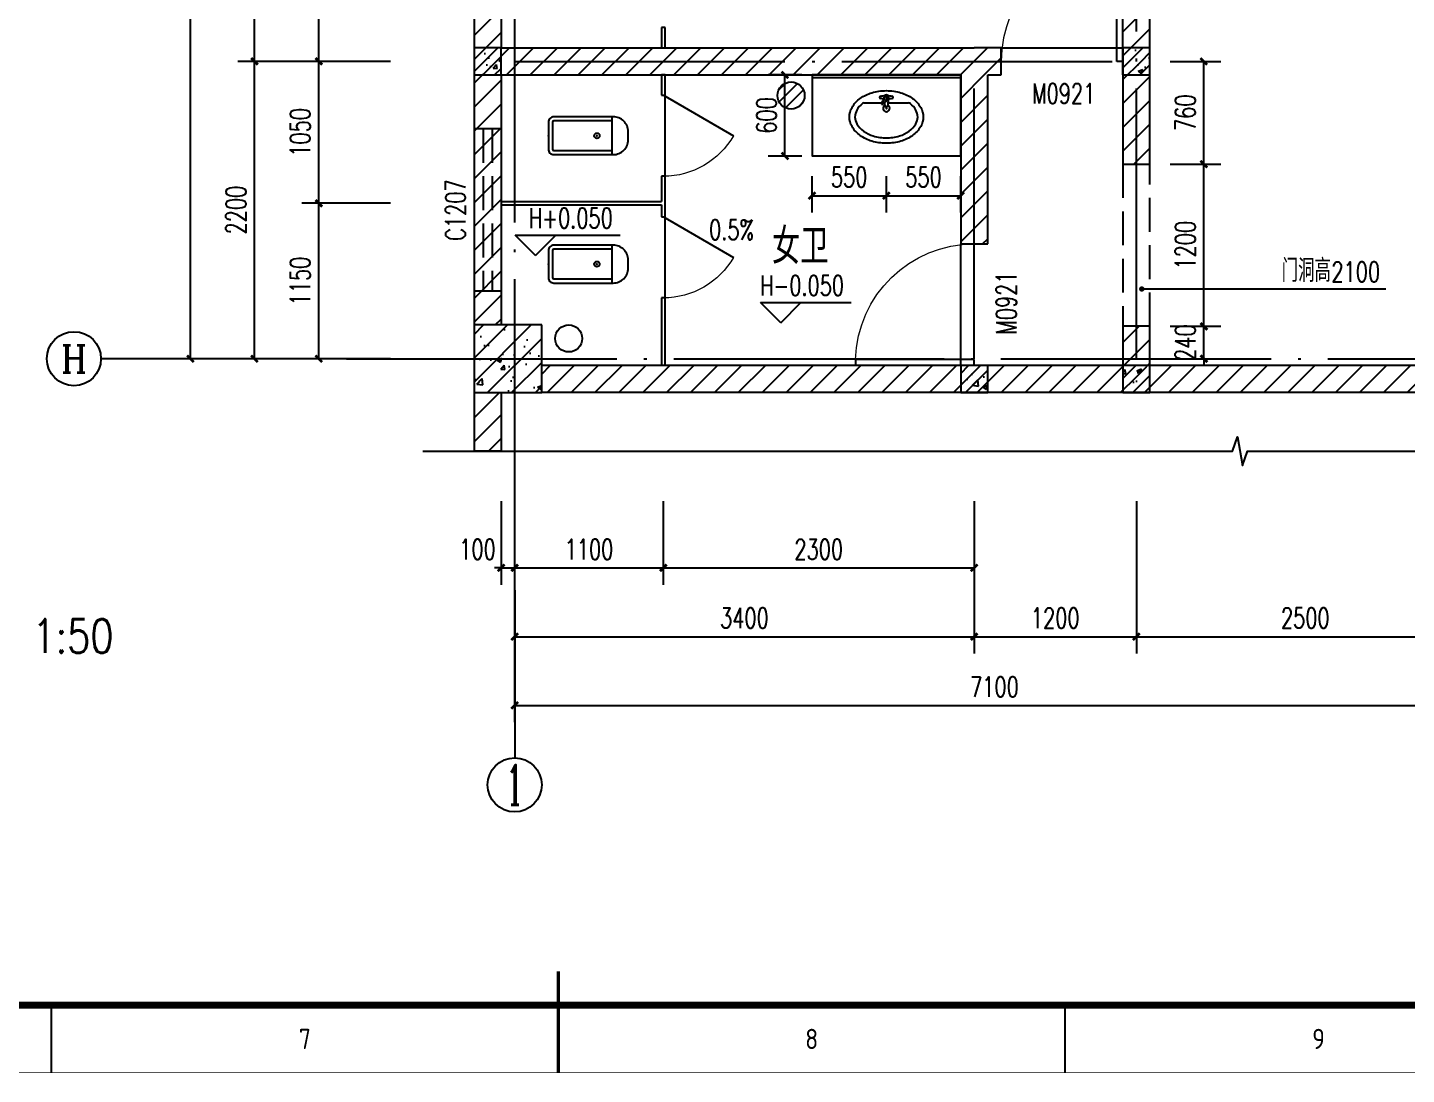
# Model space of a CAD drawing. Extents: x -93062 to 326984, y -142534 to 91021.
# Drawn here: x 163965 to 174167, y -33190 to -25446 of the extents above; entities that cross this region are included whole.
import ezdxf
from ezdxf.enums import TextEntityAlignment as Align

# ---------------------------------------------------------------- set-up
doc = ezdxf.new("R2010")
doc.units = 0
doc.header["$LTSCALE"] = 1000
doc.header["$MEASUREMENT"] = 0
doc.linetypes.add('DASH', pattern=[0.35, 0.25, -0.1])
doc.linetypes.add('DOTE', pattern=[2.42, 2, -0.2, 0.02, -0.2])
doc.layers.get('0').update_dxf_attribs({"color": 8})
doc.layers.get('Defpoints').update_dxf_attribs({"color": 8})
for name, color, linetype in [('AXIS', 8, 'Continuous'), ('AXIS_TEXT', 8, 'Continuous'), ('CENTRE LINE', 8, 'DOTE'), ('COLUMN', 8, 'Continuous'), ('DIM_ELEV', 8, 'Continuous'), ('DIM_LEAD', 8, 'Continuous'), ('DIM_SYMB', 8, 'Continuous'), ('DOTE', 8, 'DOTE'), ('GROUND', 8, 'Continuous'), ('LATRINE', 8, 'Continuous'), ('LVTRY', 8, 'Continuous'), ('PUB_DIM', 8, 'Continuous'), ('PUB_HATCH', 8, 'Continuous'), ('PUB_TEXT', 8, 'Continuous'), ('TEXT', 8, 'Continuous'), ('WALL', 8, 'Continuous'), ('WINDOW', 8, 'Continuous'), ('WINDOW_TEXT', 8, 'Continuous')]:
    doc.layers.add(name, color=color, linetype=linetype)
doc.styles.add('_TCH_AXIS', font='COMPLEX', dxfattribs={"bigfont": 'GBCBIG'})
doc.styles.add('_TCH_DIM', font='SIMPLEX', dxfattribs={"bigfont": 'GBCBIG'})
doc.styles.add('_TCH_DIM_T3', font='SIMPLEX', dxfattribs={"width": 0.705882, "bigfont": 'GBCBIG'})
doc.styles.add('_TCH_WINDOW', font='SIMPLEX', dxfattribs={"bigfont": 'GBCBIG'})
doc.styles.add('COMPLEX', font='COMPLEX')
doc.styles.add('HZTXT', font='geditxt.shx', dxfattribs={"width": 0.8, "bigfont": 'hztxt1.shx'})
doc.styles.get("Standard").update_dxf_attribs({"font": 'gbenor.shx', "bigfont": 'gbcbig.shx'})
doc.styles.add('TK', font='GEDITXT.SHX', dxfattribs={"width": 0.85, "height": 3.5, "bigfont": 'DXT.SHX'})
doc.dimstyles.new('_TCH_ARCH&&50', dxfattribs={"dimtxt": 148.75, "dimasz": 50, "dimexe": 125, "dimexo": 150, "dimgap": 63.125, "dimtad": 1, "dimdec": 0, "dimzin": 0, "dimdsep": 46, "dimtxsty": '_TCH_DIM_T3', "dimblk": 'ARCHTICK', "dimcen": 0.09, "dimazin": 2, "dimtfac": 1, "dimtdec": 0, "dimtix": 1, "dimtmove": 2, "dimatfit": 3, "dimfxl": 1, "dimtolj": 1, "dimtzin": 0, "dimarcsym": 0})
pattern_1 = [(45, (0, 89.76), (-88.38838, 88.38838), [])]
pattern_2 = [(45, (0, 0), (-88.38835, 88.38835), []), (50, (0, 0), (358.6301, -31.37607), [37.5, -412.5]), (355, (0, 0), (-69.3757, 376.0961), [30, -330]), (100.4514, (29.9, -2.6), (289.2547, 344.7198), [31.8701, -350.57106]), (46.1842, (0, 100), (533.6205, -82.7595), [56.25, -618.75]), (96.6356, (44.47, 93.1), (467.3314, 487.059), [47.8051, -525.8565]), (351.1842, (0, 100), (467.331, 487.0593), [45, -495]), (21, (50, 75), (298.45353, -201.30945), [37.5, -412.5]), (326, (50, 75), (121.6577, 362.575), [30, -330]), (71.4514, (74.87, 58.22), (420.1113, 161.26525), [31.8701, -350.57106]), (37.5, (0, 0), (6.07993, 166.44693), [0, -326, 0, -335, 0, -331.25]), (7.5, (0, 0), (131.53477, 197.20586), [0, -191, 0, -318.5, 0, -126.25]), (327.5, (-111.5, 0), (266.91122, -11.27744), [0, -125, 0, -390, 0, -517.5]), (317.5, (-161.5, 0), (291.5931, 50.0525), [0, -162.5, 0, -259, 0, -367.5])]

# ---------------------------------------------------------------- blocks, each defined once
blk = doc.blocks.new('GEDI_WK_A11')
at = {"color": 3}
for p, q in [((450, 0), (450, 10)), ((525, 0), (525, 10)), ((600, 0), (600, 10))]:
    blk.add_line(p, q, dxfattribs=at)
for points, const_width in [([(0, 0), (1050, 0), (1050, 594), (0, 594)], 0.1), ([(25, 10), (1040, 10), (1040, 584), (25, 584)], 1)]:
    blk.add_lwpolyline(points, close=True, dxfattribs=dict(at, const_width=const_width))
at = {"color": 3, "const_width": 0.5}
blk.add_lwpolyline([(525, 0), (525, 15)], dxfattribs=at)
at = {"color": 3}
for s, p in [('7', (487.5, 5)), ('8', (562.5, 5)), ('9', (637.5, 5))]:
    blk.add_text(s, height=3, dxfattribs=at).set_placement(p, align=Align.MIDDLE)
blk = doc.blocks.new('A$C024A6866')
blk.add_blockref('GEDI_WK_A11', (0, 0))
at = {"style": 'TK', "width": 0.85}
for tag, height, p in [('PROJECTNAME', 4.75, (985, 44)), ('PHASE', 4, (1027, 44)), ('DRAWINGNAME', 4.75, (995, 31))]:
    blk.add_attdef(tag, text='', height=height, dxfattribs=at).set_placement(p, align=Align.MIDDLE_CENTER)
for tag, p, height in [('APPROVE', (872, 32.75), 3.5), ('DESIGN', (917, 32.75), 3.5), ('REVIEW1', (872, 25.75), 3.5), ('DRAW', (917, 25.75), 3.5), ('DRAWINGNUMBER', (967, 18.5), 4), ('REVIEW2', (872, 18.75), 3.5), ('PROPORTION', (917, 18.75), 3.5), ('CHECK', (872, 11.75), 3.5), ('DATE', (917, 11.75), 3.5), ('VERSION', (1033, 11.75), 3.5)]:
    blk.add_attdef(tag, p, '', height=height, dxfattribs=at)
blk = doc.blocks.new('sgdsg')
at = {"xscale": 50, "yscale": 50, "zscale": 50}
blk.add_blockref('A$C024A6866', (-52500, 0), dxfattribs=at)
blk = doc.blocks.new('_ArchTick')
at = {"color": 0, "linetype": 'ByBlock', "const_width": 0.4}
blk.add_lwpolyline([(-0.5, -0.5), (0.5, 0.5)], dxfattribs=at)
blk = doc.blocks.new('*D774')
at = {"layer": 'Defpoints', "color": 0, "transparency": 16777216}
for p in [(172269, -27656), (172669, -27656), (172269, -27896)]:
    blk.add_point(p, dxfattribs=at)
at = {"layer": 'PUB_DIM', "color": 0, "lineweight": -2, "transparency": 16777216}
for p, q in [((172669, -27656), (172669, -27606)), ((172419, -27656), (172794, -27656)), ((172669, -27896), (172669, -27656)), ((172419, -27896), (172794, -27896)), ((172669, -27896), (172669, -27946))]:
    blk.add_line(p, q, dxfattribs=at)
at = {"layer": 'PUB_DIM', "color": 0, "lineweight": -2, "transparency": 16777216, "xscale": 50, "yscale": 50, "zscale": 50}
for p, rotation in [((172669, -27656), 270), ((172669, -27896), 90)]:
    blk.add_blockref('_ArchTick', p, dxfattribs=dict(at, rotation=rotation))
at = {"layer": 'PUB_DIM', "color": 0, "transparency": 16777216, "insert": (172531, -27776), "char_height": 148.8, "attachment_point": 5, "rotation": 90, "style": '_TCH_DIM_T3'}
blk.add_mtext('\\A1;240', dxfattribs=at)
blk = doc.blocks.new('*D775')
at = {"layer": 'Defpoints', "color": 0, "transparency": 16777216}
for p in [(172269, -26456), (172668, -26456), (172269, -27656)]:
    blk.add_point(p, dxfattribs=at)
at = {"layer": 'PUB_DIM', "color": 0, "lineweight": -2, "transparency": 16777216}
for p, q in [((172419, -26456), (172793, -26456)), ((172668, -27656), (172668, -26456)), ((172419, -27656), (172793, -27656))]:
    blk.add_line(p, q, dxfattribs=at)
at = {"layer": 'PUB_DIM', "color": 0, "lineweight": -2, "transparency": 16777216, "xscale": 50, "yscale": 50, "zscale": 50}
for p, rotation in [((172668, -26456), 90), ((172668, -27656), 270)]:
    blk.add_blockref('_ArchTick', p, dxfattribs=dict(at, rotation=rotation))
at = {"layer": 'PUB_DIM', "color": 0, "transparency": 16777216, "insert": (172531, -27056), "char_height": 148.8, "attachment_point": 5, "rotation": 90, "style": '_TCH_DIM_T3'}
blk.add_mtext('\\A1;1200', dxfattribs=at)
blk = doc.blocks.new('*D776')
at = {"layer": 'Defpoints', "color": 0, "transparency": 16777216}
for p in [(172269, -25696), (172668, -25696), (172269, -26456)]:
    blk.add_point(p, dxfattribs=at)
at = {"layer": 'PUB_DIM', "color": 0, "lineweight": -2, "transparency": 16777216}
for p, q in [((172419, -25696), (172793, -25696)), ((172668, -26456), (172668, -25696)), ((172419, -26456), (172793, -26456))]:
    blk.add_line(p, q, dxfattribs=at)
at = {"layer": 'PUB_DIM', "color": 0, "lineweight": -2, "transparency": 16777216, "xscale": 50, "yscale": 50, "zscale": 50}
for p, rotation in [((172668, -25696), 90), ((172668, -26456), 270)]:
    blk.add_blockref('_ArchTick', p, dxfattribs=dict(at, rotation=rotation))
at = {"layer": 'PUB_DIM', "color": 0, "transparency": 16777216, "insert": (172531, -26076), "char_height": 148.8, "attachment_point": 5, "rotation": 90, "style": '_TCH_DIM_T3'}
blk.add_mtext('\\A1;760', dxfattribs=at)
blk = doc.blocks.new('*D777')
at = {"layer": 'Defpoints', "color": 0, "transparency": 16777216}
for p in [(169769, -26396), (170319, -26396), (170319, -26690)]:
    blk.add_point(p, dxfattribs=at)
at = {"layer": 'PUB_DIM', "color": 0, "lineweight": -2, "transparency": 16777216}
for p, q in [((169769, -26546), (169769, -26815)), ((170319, -26546), (170319, -26815)), ((169769, -26690), (170319, -26690))]:
    blk.add_line(p, q, dxfattribs=at)
at = {"layer": 'PUB_DIM', "color": 0, "lineweight": -2, "transparency": 16777216, "xscale": 50, "yscale": 50, "zscale": 50, "rotation": 180}
blk.add_blockref('_ArchTick', (169769, -26690), dxfattribs=at)
at = {"layer": 'PUB_DIM', "color": 0, "lineweight": -2, "transparency": 16777216, "xscale": 50, "yscale": 50, "zscale": 50}
blk.add_blockref('_ArchTick', (170319, -26690), dxfattribs=at)
at = {"layer": 'PUB_DIM', "color": 0, "transparency": 16777216, "insert": (170044, -26552), "char_height": 148.8, "attachment_point": 5, "style": '_TCH_DIM_T3'}
blk.add_mtext('\\A1;550', dxfattribs=at)
blk = doc.blocks.new('*D778')
at = {"layer": 'Defpoints', "color": 0, "transparency": 16777216}
for p in [(170319, -26396), (170869, -26396), (170869, -26690)]:
    blk.add_point(p, dxfattribs=at)
at = {"layer": 'PUB_DIM', "color": 0, "lineweight": -2, "transparency": 16777216}
for p, q in [((170319, -26546), (170319, -26815)), ((170869, -26546), (170869, -26815)), ((170319, -26690), (170869, -26690))]:
    blk.add_line(p, q, dxfattribs=at)
at = {"layer": 'PUB_DIM', "color": 0, "lineweight": -2, "transparency": 16777216, "xscale": 50, "yscale": 50, "zscale": 50, "rotation": 180}
blk.add_blockref('_ArchTick', (170319, -26690), dxfattribs=at)
at = {"layer": 'PUB_DIM', "color": 0, "lineweight": -2, "transparency": 16777216, "xscale": 50, "yscale": 50, "zscale": 50}
blk.add_blockref('_ArchTick', (170869, -26690), dxfattribs=at)
at = {"layer": 'PUB_DIM', "color": 0, "transparency": 16777216, "insert": (170594, -26552), "char_height": 148.8, "attachment_point": 5, "style": '_TCH_DIM_T3'}
blk.add_mtext('\\A1;550', dxfattribs=at)
blk = doc.blocks.new('*D779')
at = {"layer": 'Defpoints', "color": 0, "transparency": 16777216}
for p in [(169569, -25796), (169845, -25796), (169845, -26396)]:
    blk.add_point(p, dxfattribs=at)
at = {"layer": 'PUB_DIM', "color": 0, "lineweight": -2, "transparency": 16777216}
for p, q in [((169695, -25796), (169444, -25796)), ((169569, -26396), (169569, -25796)), ((169695, -26396), (169444, -26396))]:
    blk.add_line(p, q, dxfattribs=at)
at = {"layer": 'PUB_DIM', "color": 0, "lineweight": -2, "transparency": 16777216, "xscale": 50, "yscale": 50, "zscale": 50}
for p, rotation in [((169569, -25796), 90), ((169569, -26396), 270)]:
    blk.add_blockref('_ArchTick', p, dxfattribs=dict(at, rotation=rotation))
at = {"layer": 'PUB_DIM', "color": 0, "transparency": 16777216, "insert": (169432, -26096), "char_height": 148.8, "attachment_point": 5, "rotation": 90, "style": '_TCH_DIM_T3'}
blk.add_mtext('\\A1;600', dxfattribs=at)
blk = doc.blocks.new('*D795')
at = {"layer": 'Defpoints', "color": 0, "transparency": 16777216}
for p in [(166120, -24696), (166801, -24696), (166801, -25696)]:
    blk.add_point(p, dxfattribs=at)
at = {"layer": 'PUB_DIM', "color": 0, "lineweight": -2, "transparency": 16777216}
for p, q in [((166651, -24696), (165994, -24696)), ((166120, -25696), (166120, -24696)), ((166651, -25696), (165994, -25696))]:
    blk.add_line(p, q, dxfattribs=at)
at = {"layer": 'PUB_DIM', "color": 0, "lineweight": -2, "transparency": 16777216, "xscale": 50, "yscale": 50, "zscale": 50}
for p, rotation in [((166120, -24696), 90), ((166120, -25696), 270)]:
    blk.add_blockref('_ArchTick', p, dxfattribs=dict(at, rotation=rotation))
at = {"layer": 'PUB_DIM', "color": 0, "transparency": 16777216, "insert": (165982, -25196), "char_height": 148.8, "attachment_point": 5, "rotation": 90, "style": '_TCH_DIM_T3'}
blk.add_mtext('\\A1;1000', dxfattribs=at)
blk = doc.blocks.new('*D796')
at = {"layer": 'Defpoints', "color": 0, "transparency": 16777216}
for p in [(166120, -25696), (166801, -25696), (166801, -26746)]:
    blk.add_point(p, dxfattribs=at)
at = {"layer": 'PUB_DIM', "color": 0, "lineweight": -2, "transparency": 16777216}
for p, q in [((166651, -25696), (165994, -25696)), ((166120, -26746), (166120, -25696)), ((166651, -26746), (165994, -26746))]:
    blk.add_line(p, q, dxfattribs=at)
at = {"layer": 'PUB_DIM', "color": 0, "lineweight": -2, "transparency": 16777216, "xscale": 50, "yscale": 50, "zscale": 50}
for p, rotation in [((166120, -25696), 90), ((166120, -26746), 270)]:
    blk.add_blockref('_ArchTick', p, dxfattribs=dict(at, rotation=rotation))
at = {"layer": 'PUB_DIM', "color": 0, "transparency": 16777216, "insert": (165982, -26221), "char_height": 148.8, "attachment_point": 5, "rotation": 90, "style": '_TCH_DIM_T3'}
blk.add_mtext('\\A1;1050', dxfattribs=at)
blk = doc.blocks.new('*D797')
at = {"layer": 'Defpoints', "color": 0, "transparency": 16777216}
for p in [(166120, -26746), (166801, -26746), (166801, -27896)]:
    blk.add_point(p, dxfattribs=at)
at = {"layer": 'PUB_DIM', "color": 0, "lineweight": -2, "transparency": 16777216}
for p, q in [((166651, -26746), (165994, -26746)), ((166120, -27896), (166120, -26746)), ((166651, -27896), (165994, -27896))]:
    blk.add_line(p, q, dxfattribs=at)
at = {"layer": 'PUB_DIM', "color": 0, "lineweight": -2, "transparency": 16777216, "xscale": 50, "yscale": 50, "zscale": 50}
for p, rotation in [((166120, -26746), 90), ((166120, -27896), 270)]:
    blk.add_blockref('_ArchTick', p, dxfattribs=dict(at, rotation=rotation))
at = {"layer": 'PUB_DIM', "color": 0, "transparency": 16777216, "insert": (165982, -27321), "char_height": 148.8, "attachment_point": 5, "rotation": 90, "style": '_TCH_DIM_T3'}
blk.add_mtext('\\A1;1150', dxfattribs=at)
blk = doc.blocks.new('*D798')
at = {"layer": 'AXIS', "color": 0, "lineweight": -2, "transparency": 16777216}
for p, q in [((167469, -28949), (167469, -29568)), ((167569, -28949), (167569, -29568)), ((167469, -29443), (167419, -29443)), ((167469, -29443), (167569, -29443)), ((167569, -29443), (167619, -29443))]:
    blk.add_line(p, q, dxfattribs=at)
at = {"layer": 'Defpoints', "color": 0, "transparency": 16777216}
for p in [(167469, -28799), (167569, -28799), (167569, -29443)]:
    blk.add_point(p, dxfattribs=at)
at = {"layer": 'AXIS', "color": 0, "lineweight": -2, "transparency": 16777216, "xscale": 50, "yscale": 50, "zscale": 50}
blk.add_blockref('_ArchTick', (167469, -29443), dxfattribs=at)
at = {"layer": 'AXIS', "color": 0, "lineweight": -2, "transparency": 16777216, "xscale": 50, "yscale": 50, "zscale": 50, "rotation": 180}
blk.add_blockref('_ArchTick', (167569, -29443), dxfattribs=at)
at = {"layer": 'AXIS', "color": 0, "transparency": 16777216, "insert": (167294, -29306), "char_height": 148.8, "attachment_point": 5, "style": '_TCH_DIM_T3'}
blk.add_mtext('\\A1;100', dxfattribs=at)
blk = doc.blocks.new('*D799')
at = {"layer": 'AXIS', "color": 0, "lineweight": -2, "transparency": 16777216}
for p, q in [((167569, -28949), (167569, -29568)), ((168669, -28949), (168669, -29568)), ((167569, -29443), (168669, -29443))]:
    blk.add_line(p, q, dxfattribs=at)
at = {"layer": 'Defpoints', "color": 0, "transparency": 16777216}
for p in [(167569, -28799), (168669, -28799), (168669, -29443)]:
    blk.add_point(p, dxfattribs=at)
at = {"layer": 'AXIS', "color": 0, "lineweight": -2, "transparency": 16777216, "xscale": 50, "yscale": 50, "zscale": 50, "rotation": 180}
blk.add_blockref('_ArchTick', (167569, -29443), dxfattribs=at)
at = {"layer": 'AXIS', "color": 0, "lineweight": -2, "transparency": 16777216, "xscale": 50, "yscale": 50, "zscale": 50}
blk.add_blockref('_ArchTick', (168669, -29443), dxfattribs=at)
at = {"layer": 'AXIS', "color": 0, "transparency": 16777216, "insert": (168119, -29306), "char_height": 148.8, "attachment_point": 5, "style": '_TCH_DIM_T3'}
blk.add_mtext('\\A1;1100', dxfattribs=at)
blk = doc.blocks.new('*D800')
at = {"layer": 'AXIS', "color": 0, "lineweight": -2, "transparency": 16777216}
for p, q in [((168669, -28949), (168669, -29568)), ((170969, -28949), (170969, -29568)), ((168669, -29443), (170969, -29443))]:
    blk.add_line(p, q, dxfattribs=at)
at = {"layer": 'Defpoints', "color": 0, "transparency": 16777216}
for p in [(168669, -28799), (170969, -28799), (170969, -29443)]:
    blk.add_point(p, dxfattribs=at)
at = {"layer": 'AXIS', "color": 0, "lineweight": -2, "transparency": 16777216, "xscale": 50, "yscale": 50, "zscale": 50, "rotation": 180}
blk.add_blockref('_ArchTick', (168669, -29443), dxfattribs=at)
at = {"layer": 'AXIS', "color": 0, "lineweight": -2, "transparency": 16777216, "xscale": 50, "yscale": 50, "zscale": 50}
blk.add_blockref('_ArchTick', (170969, -29443), dxfattribs=at)
at = {"layer": 'AXIS', "color": 0, "transparency": 16777216, "insert": (169819, -29306), "char_height": 148.8, "attachment_point": 5, "style": '_TCH_DIM_T3'}
blk.add_mtext('\\A1;2300', dxfattribs=at)
blk = doc.blocks.new('*D804')
at = {"layer": 'Defpoints', "color": 0, "transparency": 16777216}
for p in [(165170, -20896), (165851, -20896), (165851, -27896)]:
    blk.add_point(p, dxfattribs=at)
at = {"layer": 'PUB_DIM', "color": 0, "lineweight": -2, "transparency": 16777216}
for p, q in [((165701, -20896), (165044, -20896)), ((165170, -27896), (165170, -20896)), ((165701, -27896), (165044, -27896))]:
    blk.add_line(p, q, dxfattribs=at)
at = {"layer": 'PUB_DIM', "color": 0, "lineweight": -2, "transparency": 16777216, "xscale": 50, "yscale": 50, "zscale": 50}
for p, rotation in [((165170, -20896), 90), ((165170, -27896), 270)]:
    blk.add_blockref('_ArchTick', p, dxfattribs=dict(at, rotation=rotation))
at = {"layer": 'PUB_DIM', "color": 0, "transparency": 16777216, "insert": (165032, -24396), "char_height": 148.8, "attachment_point": 5, "rotation": 90, "style": '_TCH_DIM_T3'}
blk.add_mtext('\\A1;7000', dxfattribs=at)
blk = doc.blocks.new('*D806')
at = {"layer": 'Defpoints', "color": 0, "transparency": 16777216}
for p in [(165644, -23696), (166326, -23696), (166326, -25696)]:
    blk.add_point(p, dxfattribs=at)
at = {"layer": 'PUB_DIM', "color": 0, "lineweight": -2, "transparency": 16777216}
for p, q in [((166176, -23696), (165520, -23696)), ((165644, -25696), (165644, -23696)), ((166176, -25696), (165520, -25696))]:
    blk.add_line(p, q, dxfattribs=at)
at = {"layer": 'PUB_DIM', "color": 0, "lineweight": -2, "transparency": 16777216, "xscale": 50, "yscale": 50, "zscale": 50}
for p, rotation in [((165644, -23696), 90), ((165644, -25696), 270)]:
    blk.add_blockref('_ArchTick', p, dxfattribs=dict(at, rotation=rotation))
at = {"layer": 'PUB_DIM', "color": 0, "transparency": 16777216, "insert": (165507, -24696), "char_height": 148.8, "attachment_point": 5, "rotation": 90, "style": '_TCH_DIM_T3'}
blk.add_mtext('\\A1;2000', dxfattribs=at)
blk = doc.blocks.new('*D807')
at = {"layer": 'Defpoints', "color": 0, "transparency": 16777216}
for p in [(165644, -25696), (166326, -25696), (166326, -27896)]:
    blk.add_point(p, dxfattribs=at)
at = {"layer": 'PUB_DIM', "color": 0, "lineweight": -2, "transparency": 16777216}
for p, q in [((166176, -25696), (165520, -25696)), ((165644, -27896), (165644, -25696)), ((166176, -27896), (165520, -27896))]:
    blk.add_line(p, q, dxfattribs=at)
at = {"layer": 'PUB_DIM', "color": 0, "lineweight": -2, "transparency": 16777216, "xscale": 50, "yscale": 50, "zscale": 50}
for p, rotation in [((165644, -25696), 90), ((165644, -27896), 270)]:
    blk.add_blockref('_ArchTick', p, dxfattribs=dict(at, rotation=rotation))
at = {"layer": 'PUB_DIM', "color": 0, "transparency": 16777216, "insert": (165507, -26796), "char_height": 148.8, "attachment_point": 5, "rotation": 90, "style": '_TCH_DIM_T3'}
blk.add_mtext('\\A1;2200', dxfattribs=at)
blk = doc.blocks.new('*D808')
at = {"layer": 'AXIS', "color": 0, "lineweight": -2, "transparency": 16777216}
for p, q in [((167569, -28949), (167569, -30077)), ((170969, -28949), (170969, -30077)), ((167569, -29952), (170969, -29952))]:
    blk.add_line(p, q, dxfattribs=at)
at = {"layer": 'Defpoints', "color": 0, "transparency": 16777216}
for p in [(167569, -28799), (170969, -28799), (170969, -29952)]:
    blk.add_point(p, dxfattribs=at)
at = {"layer": 'AXIS', "color": 0, "lineweight": -2, "transparency": 16777216, "xscale": 50, "yscale": 50, "zscale": 50, "rotation": 180}
blk.add_blockref('_ArchTick', (167569, -29952), dxfattribs=at)
at = {"layer": 'AXIS', "color": 0, "lineweight": -2, "transparency": 16777216, "xscale": 50, "yscale": 50, "zscale": 50}
blk.add_blockref('_ArchTick', (170969, -29952), dxfattribs=at)
at = {"layer": 'AXIS', "color": 0, "transparency": 16777216, "insert": (169269, -29814), "char_height": 148.8, "attachment_point": 5, "style": '_TCH_DIM_T3'}
blk.add_mtext('\\A1;3400', dxfattribs=at)
blk = doc.blocks.new('*D809')
at = {"layer": 'AXIS', "color": 0, "lineweight": -2, "transparency": 16777216}
for p, q in [((170969, -28949), (170969, -30077)), ((172169, -28949), (172169, -30077)), ((170969, -29952), (172169, -29952))]:
    blk.add_line(p, q, dxfattribs=at)
at = {"layer": 'Defpoints', "color": 0, "transparency": 16777216}
for p in [(170969, -28799), (172169, -28799), (172169, -29952)]:
    blk.add_point(p, dxfattribs=at)
at = {"layer": 'AXIS', "color": 0, "lineweight": -2, "transparency": 16777216, "xscale": 50, "yscale": 50, "zscale": 50, "rotation": 180}
blk.add_blockref('_ArchTick', (170969, -29952), dxfattribs=at)
at = {"layer": 'AXIS', "color": 0, "lineweight": -2, "transparency": 16777216, "xscale": 50, "yscale": 50, "zscale": 50}
blk.add_blockref('_ArchTick', (172169, -29952), dxfattribs=at)
at = {"layer": 'AXIS', "color": 0, "transparency": 16777216, "insert": (171569, -29814), "char_height": 148.8, "attachment_point": 5, "style": '_TCH_DIM_T3'}
blk.add_mtext('\\A1;1200', dxfattribs=at)
blk = doc.blocks.new('*D810')
at = {"layer": 'AXIS', "color": 0, "lineweight": -2, "transparency": 16777216}
for p, q in [((172169, -28949), (172169, -30077)), ((174669, -28949), (174669, -30077)), ((172169, -29952), (174669, -29952))]:
    blk.add_line(p, q, dxfattribs=at)
at = {"layer": 'Defpoints', "color": 0, "transparency": 16777216}
for p in [(172169, -28799), (174669, -28799), (174669, -29952)]:
    blk.add_point(p, dxfattribs=at)
at = {"layer": 'AXIS', "color": 0, "lineweight": -2, "transparency": 16777216, "xscale": 50, "yscale": 50, "zscale": 50, "rotation": 180}
blk.add_blockref('_ArchTick', (172169, -29952), dxfattribs=at)
at = {"layer": 'AXIS', "color": 0, "lineweight": -2, "transparency": 16777216, "xscale": 50, "yscale": 50, "zscale": 50}
blk.add_blockref('_ArchTick', (174669, -29952), dxfattribs=at)
at = {"layer": 'AXIS', "color": 0, "transparency": 16777216, "insert": (173419, -29814), "char_height": 148.8, "attachment_point": 5, "style": '_TCH_DIM_T3'}
blk.add_mtext('\\A1;2500', dxfattribs=at)
blk = doc.blocks.new('*D811')
at = {"layer": 'AXIS', "color": 0, "lineweight": -2, "transparency": 16777216}
for p, q in [((167569, -28949), (167569, -30585)), ((174669, -28949), (174669, -30585)), ((167569, -30460), (174669, -30460))]:
    blk.add_line(p, q, dxfattribs=at)
at = {"layer": 'Defpoints', "color": 0, "transparency": 16777216}
for p in [(167569, -28799), (174669, -28799), (174669, -30460)]:
    blk.add_point(p, dxfattribs=at)
at = {"layer": 'AXIS', "color": 0, "lineweight": -2, "transparency": 16777216, "xscale": 50, "yscale": 50, "zscale": 50, "rotation": 180}
blk.add_blockref('_ArchTick', (167569, -30460), dxfattribs=at)
at = {"layer": 'AXIS', "color": 0, "lineweight": -2, "transparency": 16777216, "xscale": 50, "yscale": 50, "zscale": 50}
blk.add_blockref('_ArchTick', (174669, -30460), dxfattribs=at)
at = {"layer": 'AXIS', "color": 0, "transparency": 16777216, "insert": (171119, -30323), "char_height": 148.8, "attachment_point": 5, "style": '_TCH_DIM_T3'}
blk.add_mtext('\\A1;7100', dxfattribs=at)
blk = doc.blocks.new('$DorLib2D$00000001')
for p, q in [((0.45, 0.975), (0.5, 0.975)), ((0.45, 0), (0.45, 0.975)), ((0.5, 0), (0.5, 0.975)), ((0.5, 0), (0.45, 0))]:
    blk.add_line(p, q)
at = {"lineweight": 13}
blk.add_arc((0.475, 0), 0.975, 91.4693, 180, dxfattribs=at)
blk = doc.blocks.new('$lvtry$00000195')
at = {"color": 0}
for p, q in [((-165, -91), (-34, -91)), ((-17, -58), (-17, -48)), ((-16, -91), (-11, -91)), ((11, -91), (165, -91)), ((17, -58), (17, -48))]:
    blk.add_line(p, q, dxfattribs=at)
blk.add_lwpolyline([(273, -195, -0.132138), (254, -266, -0.106661), (193, -332, -0.083339), (108, -374, -0.072039), (0, -389, -0.072039), (-108, -374, -0.083339), (-193, -332, -0.106661), (-254, -266, -0.132138), (-273, -195, -0.132138), (-254, -124, -0.106661), (-193, -57, -0.083339), (-108, -16, -0.072039), (0, 0, -0.072039), (108, -16, -0.083339), (193, -57, -0.106661), (254, -124, -0.132138)], format="xyb", close=True, dxfattribs=at)
blk.add_circle((0, -58), 16.7, dxfattribs=at)
for centre, radius, start, end in [((-68, -231), 174, 128.9257, 149.8906), ((-165, -111), 20, 90, 128.9257), ((-40, -49), 10.1, 106.6096, 258.1648), ((-64, 218), 259, 274.7069, 282.3732), ((-75, -228), 173, 71.36, 79.1873), ((-29, -95), 6.77, 155.344, 308.3224), ((-171, 3), 166, 324.8411, 338.1337), ((-171, 3), 170, 324.8411, 331.3523), ((-29, -95), 3.37, 155.344, 308.3224), ((100, -210), 170, 132.3141, 138.8253), ((100, -210), 166, 125.5327, 138.8253), ((-12, -74), 10.6, 201.8924, 261.774), ((0, -48), 16.7, 0, 180), ((-381, -131), 372, 2.3982, 6.7627), ((64, 218), 259, 257.6268, 265.2931), ((381, -131), 372, 170.1008, 177.6018), ((75, -228), 173, 100.8127, 110.4191), ((40, -49), 10.1, 281.8352, 73.3904), ((165, -111), 20, 51.0743, 90), ((165, -111), 20, 51.0743, 90), ((68, -231), 174, 30.1094, 51.0743), ((-131, -195), 101, 149.8906, 180), ((-131, -195), 101, 180, 210.1094), ((0, -131), 25, 112.516, 67.484), ((0, -111), 9.9, 201.7837, 338.2163), ((131, -195), 101, 0, 30.1094), ((131, -195), 101, 329.8906, 0), ((-68, -158), 174, 210.1094, 234.4623), ((-27, -100), 245, 234.4623, 253.5183), ((27, -100), 245, 286.4817, 305.5377), ((68, -158), 174, 305.5377, 329.8906), ((0, -9), 340, 253.5183, 270), ((0, -9), 340, 270, 286.4817)]:
    blk.add_arc(centre, radius, start, end, dxfattribs=at)
for p in [(0, -58), (0, -131)]:
    blk.add_point(p, dxfattribs=at)
blk = doc.blocks.new('$lvtry$00000200')
at = {"color": 0}
for p, q in [((-110, -40, 0), (-110, -470, 0)), ((100, -30, 0), (-100, -30, 0)), ((110, -470, 0), (110, -40, 0))]:
    blk.add_line(p, q, dxfattribs=at)
at = {"color": 0, "elevation": 0}
blk.add_lwpolyline([(100, 0), (-100, 0, 0.414214), (-140, -40), (-140, -480, 0.414214), (-30, -590), (30, -590, 0.414214), (140, -480), (140, -40, 0.414214)], format="xyb", close=True, dxfattribs=at)
blk.add_lwpolyline([(140, -470), (-140, -470)], dxfattribs=at)
at = {"color": 0}
blk.add_circle((0, -359, 0), 20, dxfattribs=at)
for centre, start, end in [((-100, -40, 0), 90, 180), ((100, -40, 0), 0, 90)]:
    blk.add_arc(centre, 10, start, end, dxfattribs=at)
for p in [(0, 0), (0, -359, 0)]:
    blk.add_point(p, dxfattribs=at)
blk = doc.blocks.new('$TCHSYS$APDOOR2D')
blk.add_line((0.5, 0), (0, 0.866))
at = {"lineweight": 13}
blk.add_arc((0.5, 0), 1, 120, 180, dxfattribs=at)
blk = doc.blocks.new('_AXISO')
blk.add_circle((0, 0), 0.5)
at = {"layer": 'AXIS_TEXT', "style": 'COMPLEX', "width": 1.041667}
blk.add_attdef('A', text='', height=0.56, dxfattribs=at).set_placement((-0.25, -0.28), (0.25, -0.28), align=Align.FIT)

msp = doc.modelspace()

# ---------------------------------------------------------------- hatches: boundary and pattern name
at = {"layer": 'LVTRY'}
h = msp.add_hatch(dxfattribs=at)
h.set_pattern_fill('ANSI31', color=256, scale=40)
h.set_pattern_definition([(45, (201352.5, -104267.5), (-44.90128, 44.90128), [])])
edge = h.paths.add_edge_path()
edge.add_arc((169614.5, -25948.5), 100, 0, 360)
at = {"layer": 'PUB_HATCH'}
h = msp.add_hatch(dxfattribs=at)
h.set_pattern_fill('普通砖', color=256, scale=50, style=0)
h.set_pattern_definition(pattern_1)
h.paths.add_polyline_path([(167469.2, -23795.9), (167269.2, -23795.9), (167269.2, -23695.9), (167269.2, -25695.9), (167402.6, -25695.9), (167469.2, -25595.9)])
h = msp.add_hatch(dxfattribs=at)
h.set_pattern_fill('普通砖', color=256, scale=50, style=0)
h.set_pattern_definition(pattern_1)
h.paths.add_polyline_path([(172135.9, -25695.9), (172269.2, -25695.9), (172269.2, -24715.9), (172202.6, -24655.9), (172069.2, -24655.9), (172069.2, -25595.9)])
h = msp.add_hatch(dxfattribs=at)
h.set_pattern_fill('钢筋混凝土', color=256, scale=50, style=0)
h.set_pattern_definition(pattern_2)
h.paths.add_polyline_path([(167469.2, -25595.9), (167269.2, -25595.9), (167269.2, -25795.9), (167469.2, -25795.9)])
h = msp.add_hatch(dxfattribs=at)
h.set_pattern_fill('普通砖', color=256, scale=50, style=0)
h.set_pattern_definition(pattern_1)
h.paths.add_polyline_path([(167402.6, -25695.9), (167469.2, -25795.9), (170869.2, -25795.9), (170969.2, -25729.3), (170969.2, -25595.9), (167469.2, -25595.9)])
h = msp.add_hatch(dxfattribs=at)
h.set_pattern_fill('普通砖', color=256, scale=50, style=0)
h.set_pattern_definition(pattern_1)
h.paths.add_polyline_path([(171069.2, -25795.9), (171169.2, -25795.9), (171169.2, -25595.9), (170969.2, -25595.9), (170969.2, -25729.3)])
h = msp.add_hatch(dxfattribs=at)
h.set_pattern_fill('普通砖', color=256, scale=50, style=0)
h.set_pattern_definition(pattern_1)
h.paths.add_polyline_path([(172069.2, -25595.9), (172069.2, -25795.9), (172135.9, -25695.9)])
h = msp.add_hatch(dxfattribs=at)
h.set_pattern_fill('钢筋混凝土', color=256, scale=50, style=0)
h.set_pattern_definition(pattern_2)
h.paths.add_polyline_path([(172069.2, -25595.9), (172069.2, -25795.9), (172269.2, -25795.9), (172269.2, -25595.9)])
h = msp.add_hatch(dxfattribs=at)
h.set_pattern_fill('普通砖', color=256, scale=50, style=0)
h.set_pattern_definition(pattern_1)
h.paths.add_polyline_path([(167269.2, -27645.9), (167469.2, -27645.9), (167469.2, -25795.9), (167402.6, -25695.9), (167269.2, -25695.9)])
h = msp.add_hatch(dxfattribs=at)
h.set_pattern_fill('普通砖', color=256, scale=50, style=0)
h.set_pattern_definition(pattern_1)
h.paths.add_polyline_path([(172069.2, -25795.9), (172069.2, -26456), (172269.2, -26456), (172269.2, -25695.9), (172135.9, -25695.9)])
h = msp.add_hatch(dxfattribs=at)
h.set_pattern_fill('普通砖', color=256, scale=50, style=0)
h.set_pattern_definition(pattern_1)
h.paths.add_polyline_path([(170869.2, -25795.9), (170869.2, -27045.9), (171069.2, -27045.9), (171069.2, -25795.9), (170969.2, -25729.3)])
h = msp.add_hatch(dxfattribs=at)
h.set_pattern_fill('钢筋混凝土', color=256, scale=50, style=0)
h.set_pattern_definition(pattern_2)
h.paths.add_polyline_path([(167269.2, -28145.9), (167769.2, -28145.9), (167769.2, -27645.9), (167269.2, -27645.9)])
h = msp.add_hatch(dxfattribs=at)
h.set_pattern_fill('普通砖', color=256, scale=50, style=0)
h.set_pattern_definition(pattern_1)
h.paths.add_polyline_path([(172269.2, -27945.9), (172269.2, -27656), (172069.2, -27656), (172069.2, -27945.9), (172169.2, -28012.6)])
h = msp.add_hatch(dxfattribs=at)
h.set_pattern_fill('普通砖', color=256, scale=50, style=0)
h.set_pattern_definition(pattern_1)
h.paths.add_polyline_path([(167769.2, -27945.9), (167769.2, -28145.9), (168669.2, -28145.9), (168669.2, -27945.9)])
h = msp.add_hatch(dxfattribs=at)
h.set_pattern_fill('普通砖', color=256, scale=50, style=0)
h.set_pattern_definition(pattern_1)
h.paths.add_polyline_path([(170969.2, -28012.6), (170869.2, -27945.9), (168669.2, -27945.9), (168669.2, -28145.9), (170969.2, -28145.9)])
h = msp.add_hatch(dxfattribs=at)
h.set_pattern_fill('普通砖', color=256, scale=50, style=0)
h.set_pattern_definition(pattern_1)
h.paths.add_polyline_path([(171069.2, -27945.9), (170869.2, -27945.9), (170969.2, -28012.6)])
h = msp.add_hatch(dxfattribs=at)
h.set_pattern_fill('钢筋混凝土', color=256, scale=50, style=0)
h.set_pattern_definition(pattern_2)
h.paths.add_polyline_path([(171069.2, -28145.9), (171069.2, -27945.9), (170869.2, -27945.9), (170869.2, -28145.9)])
h = msp.add_hatch(dxfattribs=at)
h.set_pattern_fill('普通砖', color=256, scale=50, style=0)
h.set_pattern_definition(pattern_1)
h.paths.add_polyline_path([(172169.2, -28012.6), (172069.2, -27945.9), (171069.2, -27945.9), (170969.2, -28012.6), (170969.2, -28145.9), (172169.2, -28145.9)])
h = msp.add_hatch(dxfattribs=at)
h.set_pattern_fill('钢筋混凝土', color=256, scale=50, style=0)
h.set_pattern_definition(pattern_2)
h.paths.add_polyline_path([(172269.2, -28145.9), (172269.2, -27945.9), (172069.2, -27945.9), (172069.2, -28145.9)])
h = msp.add_hatch(dxfattribs=at)
h.set_pattern_fill('普通砖', color=256, scale=50, style=0)
h.set_pattern_definition(pattern_1)
h.paths.add_polyline_path([(174419.2, -28145.9), (174419.2, -27945.9), (172269.2, -27945.9), (172169.2, -28012.6), (172169.2, -28145.9)])
h = msp.add_hatch(dxfattribs=at)
h.set_pattern_fill('普通砖', color=256, scale=50, style=0)
h.set_pattern_definition(pattern_1)
h.paths.add_polyline_path([(167469.2, -28145.9), (167269.2, -28145.9), (167269.2, -28579.5), (167469.2, -28579.5)])

# ---------------------------------------------------------------- linework, layer by layer
at = {"layer": 'AXIS'}
for p, q in [((166119.5, -27895.9), (164507.8, -27895.9)), ((167569.2, -29607), (167569.2, -30848.5))]:
    msp.add_line(p, q, dxfattribs=at)
msp.add_circle((167569.2, -31048.5), 200, dxfattribs=at)
at = {"layer": 'CENTRE LINE'}
msp.add_line((167569.2, -25695.9), (172169.2, -25695.9), dxfattribs=at)
for points in [[(172169.2, -27895.9), (172169.2, -23695.9)], [(170969.2, -27895.9), (170969.2, -25695.9)]]:
    msp.add_lwpolyline(points, dxfattribs=at)
at = {"layer": 'COLUMN'}
for p, q in [((167469.2, -25595.9), (167269.2, -25595.9)), ((167269.2, -25595.9), (167269.2, -25795.9)), ((167469.2, -25795.9), (167469.2, -25595.9)), ((172069.2, -25595.9), (172069.2, -25795.9)), ((172269.2, -25595.9), (172069.2, -25595.9)), ((172269.2, -25795.9), (172269.2, -25595.9)), ((167269.2, -25795.9), (167469.2, -25795.9)), ((172069.2, -25795.9), (172269.2, -25795.9)), ((167769.2, -27645.9), (167269.2, -27645.9)), ((167269.2, -27645.9), (167269.2, -28145.9)), ((167769.2, -28145.9), (167769.2, -27645.9)), ((171069.2, -27945.9), (170869.2, -27945.9)), ((170869.2, -27945.9), (170869.2, -28145.9)), ((171069.2, -28145.9), (171069.2, -27945.9)), ((172269.2, -27945.9), (172069.2, -27945.9)), ((172069.2, -27945.9), (172069.2, -28145.9)), ((172269.2, -28145.9), (172269.2, -27945.9)), ((167269.2, -28145.9), (167769.2, -28145.9)), ((170869.2, -28145.9), (171069.2, -28145.9)), ((172069.2, -28145.9), (172269.2, -28145.9))]:
    msp.add_line(p, q, dxfattribs=at)
at = {"layer": 'DIM_ELEV'}
for p, q in [((167722.5, -27132), (167572.5, -26982)), ((167572.5, -26982), (168349, -26982)), ((167722.5, -27132), (167872.5, -26982)), ((169537.5, -27631), (169387.5, -27481)), ((169387.5, -27481), (170060, -27481)), ((169537.5, -27631), (169687.5, -27481))]:
    msp.add_line(p, q, dxfattribs=at)
at = {"layer": 'DIM_LEAD'}
for p, q in [((172209.2, -27379.9), (172937.4, -27379.9)), ((172937.4, -27379.9), (174015.2, -27379.9))]:
    msp.add_line(p, q, dxfattribs=at)
at = {"layer": 'DIM_LEAD', "const_width": 20}
msp.add_lwpolyline([(172199.2, -27379.9, 1), (172219.2, -27379.9, 1)], format="xyb", close=True, dxfattribs=at)
at = {"layer": 'DIM_SYMB'}
msp.add_lwpolyline([(169201, -26820, 0, 0, 0), (169325.6, -26563, 40, 0, 0), (169391, -26428, 0, 0, 0)], format="xyseb", dxfattribs=at)
msp.add_lwpolyline([(166889, -28579.5), (172879.2, -28579.5), (172917.5, -28474.5), (172954.5, -28684.5), (172991.8, -28579.5), (178982, -28579.5)], dxfattribs=at)
at = {"layer": 'DOTE'}
msp.add_line((166326, -27895.9), (178982, -27895.9), dxfattribs=at)
msp.add_lwpolyline([(167569.2, -29307), (167569.2, -19898.5)], dxfattribs=at)
at = {"layer": 'GROUND'}
msp.add_circle((167969.2, -27745.9), 100, dxfattribs=at)
at = {"layer": 'LATRINE'}
for p, q in [((168681.7, -25445.9), (168656.7, -25445.9)), ((168656.7, -25445.9), (168656.7, -25595.9)), ((168681.7, -25595.9), (168681.7, -25445.9)), ((168656.7, -25595.9), (168681.7, -25595.9)), ((168656.7, -25795.9), (168656.7, -25945.9)), ((168681.7, -25795.9), (168656.7, -25795.9)), ((168681.7, -25945.9), (168681.7, -25795.9)), ((168656.7, -25945.9), (168681.7, -25945.9)), ((168681.7, -26545.9, 400), (168681.7, -25945.9, 400)), ((168681.7, -26545.9), (168656.7, -26545.9)), ((168656.7, -26545.9), (168656.7, -26733.4)), ((168681.7, -26745.9), (168681.7, -26545.9)), ((167469.2, -26733.4), (168656.7, -26733.4)), ((167469.2, -26733.4), (167469.2, -26758.4)), ((167469.2, -26758.4), (168656.7, -26758.4)), ((168656.7, -26758.4), (168656.7, -26845.9)), ((168681.7, -26845.9), (168681.7, -26745.9)), ((168656.7, -26845.9), (168681.7, -26845.9)), ((168681.7, -27445.9, 400), (168681.7, -26845.9, 400)), ((168681.7, -27445.9), (168656.7, -27445.9)), ((168656.7, -27445.9), (168656.7, -27945.9)), ((168681.7, -27945.9), (168681.7, -27445.9))]:
    msp.add_line(p, q, dxfattribs=at)
at = {"layer": 'LVTRY'}
msp.add_line((169769.2, -25815.9), (170869.2, -25815.9), dxfattribs=at)
msp.add_lwpolyline([(170869.2, -25795.9), (169769.2, -25795.9), (169769.2, -26395.9), (170869.2, -26395.9)], close=True, dxfattribs=at)
msp.add_circle((169614.5, -25948.5), 100, dxfattribs=at)
at = {"layer": 'WALL'}
for p, q in [((167269.2, -23795.9), (167269.2, -25695.9)), ((167469.2, -23795.9), (167469.2, -25595.9)), ((172069.2, -25595.9), (172069.2, -24655.9)), ((172269.2, -25695.9), (172269.2, -24715.9)), ((167469.2, -25595.9), (170969.2, -25595.9)), ((171169.2, -25595.9), (170969.2, -25595.9)), ((171169.2, -25795.9), (171169.2, -25595.9)), ((172069.2, -25795.9), (172069.2, -25595.9)), ((167269.2, -25695.9), (167269.2, -27645.9)), ((172269.2, -26456), (172269.2, -25695.9)), ((167469.2, -25795.9), (170869.2, -25795.9)), ((167469.2, -25795.9), (167469.2, -27645.9)), ((170869.2, -25795.9), (170869.2, -27045.9)), ((171069.2, -25795.9), (171169.2, -25795.9)), ((171069.2, -27045.9), (171069.2, -25795.9)), ((172069.2, -25795.9), (172069.2, -26456)), ((172069.2, -26456), (172269.2, -26456)), ((170869.2, -27045.9), (171069.2, -27045.9)), ((172269.2, -27656), (172069.2, -27656)), ((172069.2, -27656), (172069.2, -27945.9)), ((172269.2, -27945.9), (172269.2, -27656)), ((168669.2, -27945.9), (167769.2, -27945.9)), ((170869.2, -27945.9), (168669.2, -27945.9)), ((171069.2, -27945.9), (170869.2, -27945.9)), ((172069.2, -27945.9), (171069.2, -27945.9)), ((174419.2, -27945.9), (172269.2, -27945.9)), ((167269.2, -28145.9), (167269.2, -28579.5)), ((167469.2, -28145.9), (167469.2, -28579.5)), ((168669.2, -28145.9), (167769.2, -28145.9)), ((170969.2, -28145.9), (168669.2, -28145.9)), ((172169.2, -28145.9), (170969.2, -28145.9)), ((174419.2, -28145.9), (172169.2, -28145.9)), ((167469.2, -28579.5), (167269.2, -28579.5))]:
    msp.add_line(p, q, dxfattribs=at)
at = {"layer": 'WINDOW'}
for p, q in [((171169.2, -25595.9), (172069.2, -25595.9)), ((170869.2, -27945.9), (170869.2, -27045.9))]:
    msp.add_line(p, q, dxfattribs=at)
at = {"layer": 'WINDOW', "linetype": 'DASH'}
for p, q in [((167469.2, -26195.9, 800), (167269.2, -26195.9, 800)), ((167335.9, -26195.9, 800), (167335.9, -27395.9, 800)), ((167402.6, -26195.9, 800), (167402.6, -27395.9, 800)), ((172069.2, -26456), (172069.2, -27656)), ((172269.2, -27656), (172269.2, -26456)), ((167469.2, -27395.9, 800), (167269.2, -27395.9, 800))]:
    msp.add_line(p, q, dxfattribs=at)

# ---------------------------------------------------------------- block references
msp.add_blockref('sgdsg', (194142, -33178))
at = {"layer": 'AXIS'}
ref = msp.add_blockref('_AXISO', (164307.8, -27895.9), dxfattribs=dict(at, xscale=400, yscale=400, zscale=400))
ref.add_attrib('A', 'H', dxfattribs={"layer": 'AXIS_TEXT', "height": 202.8, "style": '_TCH_AXIS'}).set_placement((164211.2, -27997.3), (164404.3, -27997.3), align=Align.FIT)
at = {"layer": 'LATRINE', "xscale": 600, "yscale": -600, "zscale": 25, "rotation": 90}
for p in [(168669.2, -26245.9), (168669.2, -27145.9)]:
    msp.add_blockref('$TCHSYS$APDOOR2D', p, dxfattribs=at)
at = {"layer": 'LVTRY'}
msp.add_blockref('$lvtry$00000195', (170319.2, -25912.5), dxfattribs=at)
at = {"layer": 'LVTRY', "rotation": 90}
for p in [(167818.8, -26245.9), (167818.8, -27195.7)]:
    msp.add_blockref('$lvtry$00000200', p, dxfattribs=at)
at = {"layer": 'WINDOW'}
ref = msp.add_blockref('$DorLib2D$00000001', (171619.2, -25695.9), dxfattribs=dict(at, xscale=900, yscale=900, zscale=900))
ref.add_attrib('A', 'M0921', (171396.7, -26007.8), dxfattribs={"layer": 'WINDOW_TEXT', "height": 148.75, "style": '_TCH_WINDOW', "width": 0.705882})
ref = msp.add_blockref('$DorLib2D$00000001', (170969.2, -27495.9), dxfattribs=dict(at, xscale=-900, yscale=900, zscale=-900, rotation=90.00000000000641))
ref.add_attrib('A', 'M0921', (171281.1, -27718.4), dxfattribs={"layer": 'WINDOW_TEXT', "height": 148.75, "rotation": 90, "style": '_TCH_WINDOW', "width": 0.705882})

# ---------------------------------------------------------------- texts
at = {"layer": 'AXIS_TEXT', "style": '_TCH_AXIS'}
msp.add_text('1', height=294.1, dxfattribs=at).set_placement((167506.2, -31195.6), (167632.3, -31195.6), align=Align.FIT)
at = {"layer": 'PUB_TEXT'}
for s, height, style, width, p in [('H+0.050', 148.75, '_TCH_DIM', 0.705882, (167674, -26929.5)), ('0.5%%%', 148.75, '_TCH_DIM', 0.705882, (169008.1, -27016)), ('2100', 148.75, '_TCH_DIM', 0.705882, (173612.7, -27327.4)), ('H-0.050', 148.75, '_TCH_DIM', 0.705882, (169385, -27428.5)), ('1:50', 250, 'HZTXT', 0.8, (164000.7, -30072.5))]:
    msp.add_text(s, height=height, dxfattribs=dict(at, style=style, width=width)).set_placement(p)
at = {"layer": 'PUB_TEXT', "style": '_TCH_DIM'}
msp.add_text('门洞高', height=168.79, dxfattribs=at).set_placement((173244.1, -27327.4))
at = {"layer": 'TEXT', "style": 'HZTXT', "width": 0.8}
msp.add_text('女卫', height=262.5, dxfattribs=at).set_placement((169472, -27195.5))
at = {"layer": 'WINDOW_TEXT', "style": '_TCH_WINDOW', "width": 0.705882}
msp.add_text('C1207', height=148.75, rotation=90, dxfattribs=at).set_placement((167206.1, -27023.4))

# ---------------------------------------------------------------- dimensions: what is measured, and where the dimension line sits
at = {"layer": 'AXIS'}
dim = msp.add_linear_dim(base=(167569.2, -29443.5), p1=(167469.2, -28798.5), p2=(167569.2, -28798.5), angle=0, dimstyle='_TCH_ARCH&&50', dxfattribs=at)
dim.commit()
dim.dimension.update_dxf_attribs({"geometry": '*D798', "text_midpoint": (167294.2, -29306), "dimtype": 129})
for p1, p2, distance, picture, middle in [((167569.2, -28798.5), (168669.2, -28798.5), -644.9, '*D799', (168119.2, -29306)), ((167569.2, -28798.5), (170969.2, -28798.5), -1153.4, '*D808', (169269.2, -29814.4)), ((167569.2, -28798.5), (174669.2, -28798.5), -1661.9, '*D811', (171119.2, -30322.9)), ((168669.2, -28798.5), (170969.2, -28798.5), -644.9, '*D800', (169819.2, -29306)), ((170969.2, -28798.5), (172169.2, -28798.5), -1153.4, '*D809', (171569.2, -29814.4)), ((172169.2, -28798.5), (174669.2, -28798.5), -1153.4, '*D810', (173419.2, -29814.4))]:
    dim = msp.add_aligned_dim(p1=p1, p2=p2, distance=distance, dimstyle='_TCH_ARCH&&50', dxfattribs=at)
    dim.commit()
    dim.dimension.update_dxf_attribs({"geometry": picture, "text_midpoint": middle})
at = {"layer": 'PUB_DIM'}
for p1, p2, distance, picture, middle in [((165851, -27895.9), (165851, -20895.9), 681.5, '*D804', (165032, -24395.9)), ((166326, -25695.9), (166326, -23695.9), 681.5, '*D806', (165507, -24695.9)), ((166801, -25695.9), (166801, -24695.9), 681.5, '*D795', (165982, -25195.9)), ((166326, -27895.9), (166326, -25695.9), 681.5, '*D807', (165507, -26795.9)), ((166801, -26745.9), (166801, -25695.9), 681.5, '*D796', (165982, -26220.9)), ((172269.2, -26456), (172269.2, -25695.9), -399.3, '*D776', (172531, -26076)), ((169844.7, -26395.9), (169844.7, -25795.9), 275.7, '*D779', (169431.5, -26095.9)), ((169769.2, -26395.9), (170319.2, -26395.9), -293.6, '*D777', (170044.2, -26552)), ((170319.2, -26395.9), (170869.2, -26395.9), -293.6, '*D778', (170594.2, -26552)), ((172269.2, -27656), (172269.2, -26456), -399.3, '*D775', (172531, -27056)), ((166801, -27895.9), (166801, -26745.9), 681.5, '*D797', (165982, -27320.9)), ((172269.2, -27895.9), (172269.2, -27656), -399.3, '*D774', (172531, -27776))]:
    dim = msp.add_aligned_dim(p1=p1, p2=p2, distance=distance, dimstyle='_TCH_ARCH&&50', dxfattribs=at)
    dim.commit()
    dim.dimension.update_dxf_attribs({"geometry": picture, "text_midpoint": middle})

doc.saveas('drawing.dxf')
